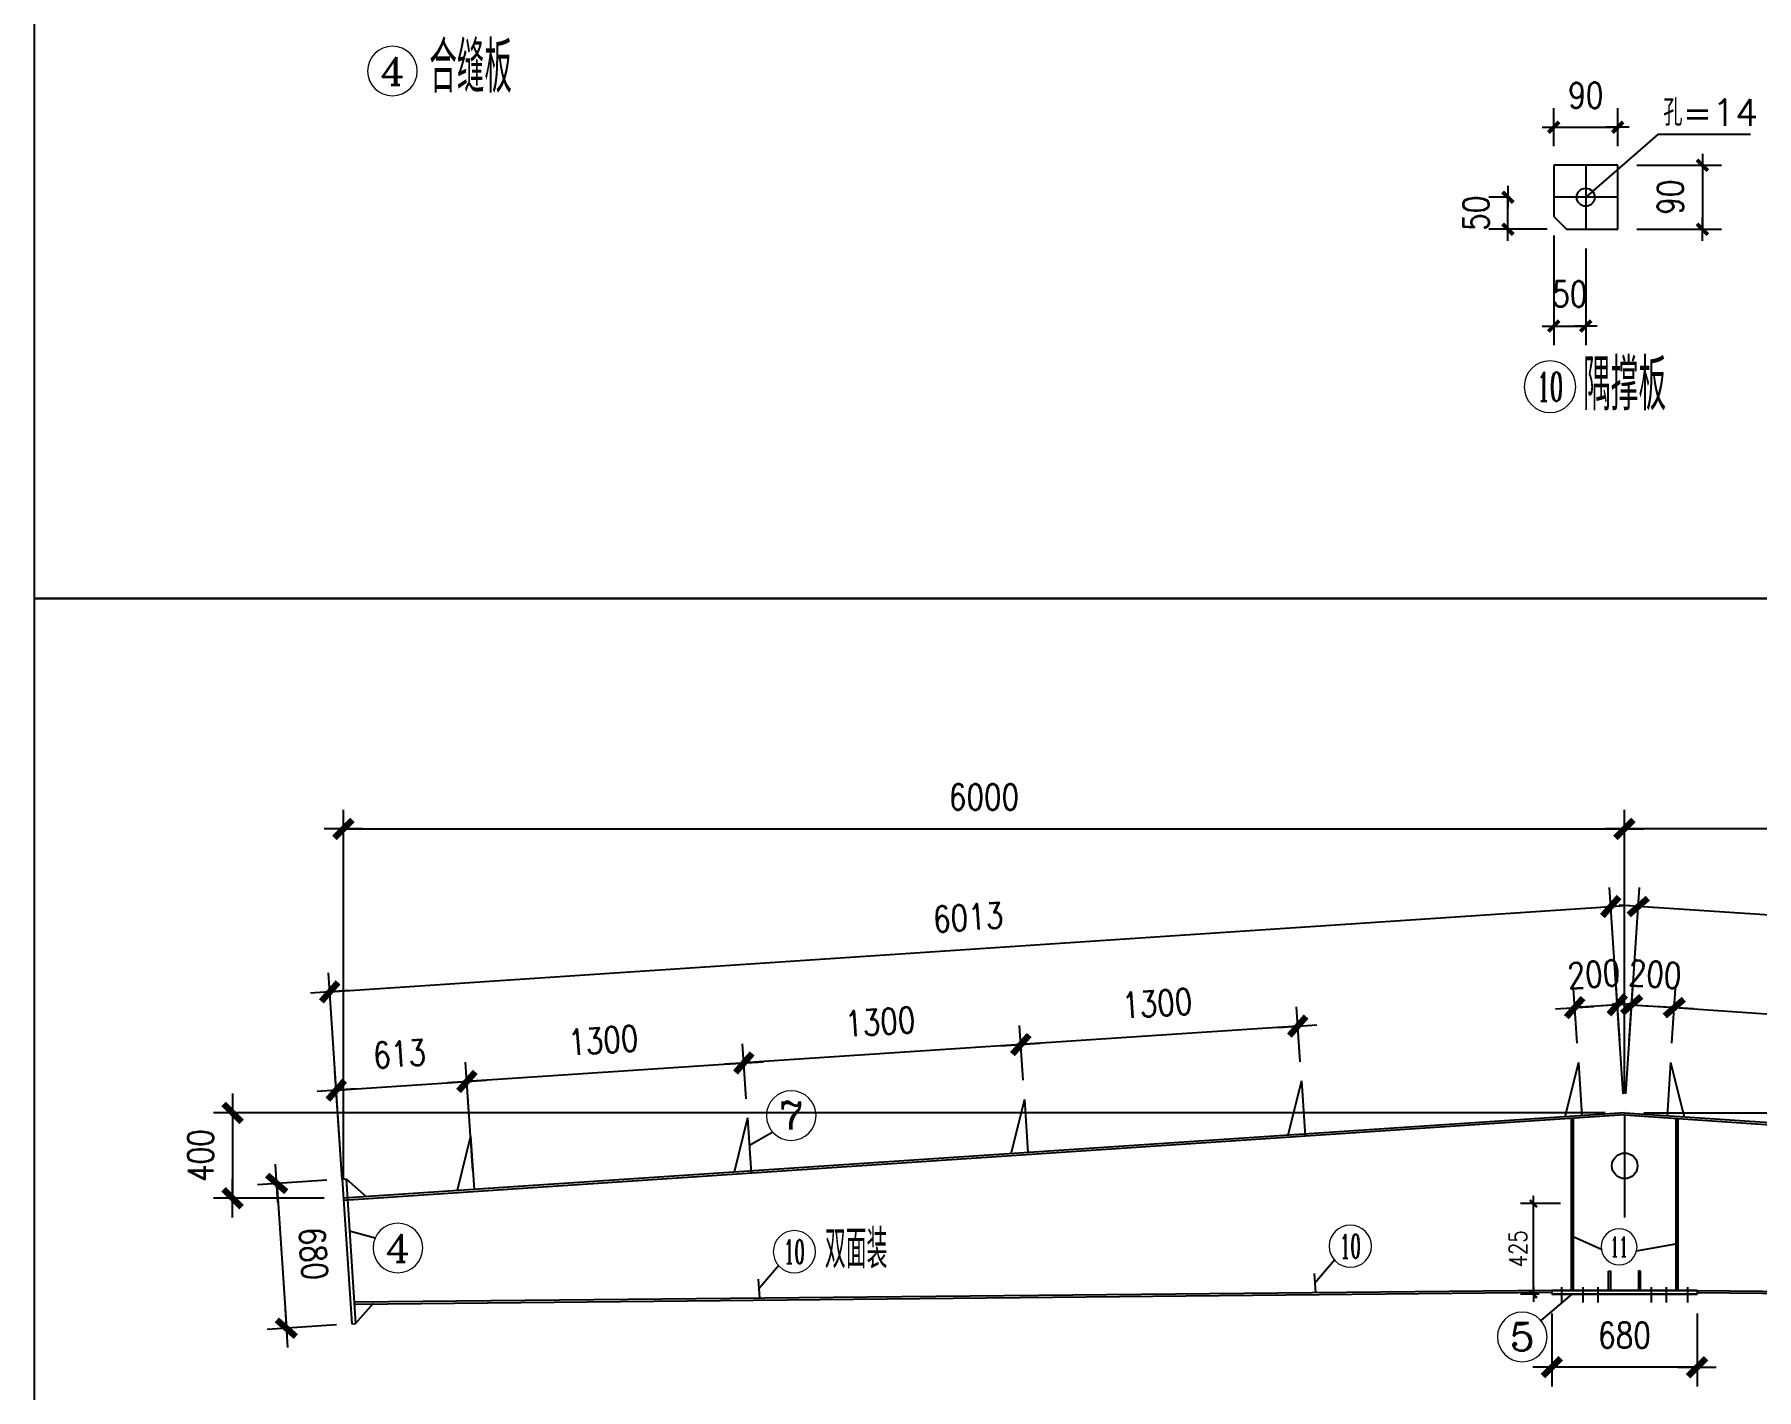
# Model space of a CAD drawing. Header units: millimetres. Extents: x 2451220 to 4527627, y -5186613 to -1639140.
# Drawn here: x 2500480 to 2508546, y -1801438 to -1795089 of the extents above; entities that cross this region are included whole.
import ezdxf
from ezdxf.enums import TextEntityAlignment as Align

# ---------------------------------------------------------------- set-up
doc = ezdxf.new("R2010")
doc.units = ezdxf.units.MM
doc.header["$LTSCALE"] = 1000
doc.header["$PDMODE"] = 34
doc.linetypes.add('CENTER', pattern=[50.8, 31.75, -6.35, 6.35, -6.35])
doc.layers.add('轴线层', color=1, linetype='CENTER', lineweight=15)
doc.layers.add('钢架', color=7, linetype='Continuous', lineweight=25)
doc.styles.add('COMPLEX', font='COMPLEX')
doc.styles.add('DIM_FONT', font='simplex.shx', dxfattribs={"width": 0.8, "bigfont": 'hztxt.shx'})
doc.styles.add('hz', font='gbenor.shx', dxfattribs={"width": 0.75, "height": 100, "bigfont": 'gbcbig.shx'})
doc.styles.get("Standard").update_dxf_attribs({"font": 'txt', "bigfont": 'gbcbig.shx'})
doc.dimstyles.get("Standard").update_dxf_attribs({"dimscale": 100, "dimtxt": 3.5, "dimasz": 1, "dimexe": 2.5, "dimexo": 3, "dimgap": 1.5, "dimtad": 1, "dimdec": 0, "dimzin": 0, "dimdsep": 46, "dimtxsty": 'Standard', "dimblk": 'ARCHTICK', "dimcen": 0.09, "dimadec": 0, "dimazin": 0, "dimtfac": 1, "dimtdec": 0, "dimtix": 1, "dimtmove": 2, "dimatfit": 3, "dimldrblk": 'ARCHTICK', "dimfxl": 1, "dimtolj": 1, "dimtzin": 0, "dimarcsym": 0})
doc.dimstyles.new('WGH(1)', dxfattribs={"dimscale": 1.2, "dimtxt": 100, "dimasz": 0.5, "dimexe": 75, "dimexo": 75, "dimgap": 75, "dimtad": 1, "dimdec": 0, "dimzin": 0, "dimdsep": 46, "dimtxsty": 'DIM_FONT', "dimblk1": '_DIMX', "dimblk2": '_DIMX', "dimsah": 1, "dimcen": 0.09, "dimclrd": 3, "dimclre": 3, "dimclrt": 7, "dimadec": 0, "dimazin": 0, "dimtfac": 1, "dimtdec": 0, "dimtix": 1, "dimtmove": 2, "dimatfit": 3, "dimldrblk": '_DIMX', "dimfxl": 1, "dimtolj": 1, "dimtzin": 0, "dimarcsym": 0})
doc.dimstyles.new('WGH(3)', dxfattribs={"dimscale": 1.2, "dimtxt": 100, "dimasz": 0.3, "dimexe": 75, "dimexo": 75, "dimgap": 75, "dimtad": 1, "dimdec": 0, "dimlfac": 0.333333, "dimzin": 0, "dimdsep": 46, "dimtxsty": 'DIM_FONT', "dimblk1": '_DIMX', "dimblk2": '_DIMX', "dimsah": 1, "dimcen": 0.09, "dimclrd": 3, "dimclre": 3, "dimclrt": 7, "dimazin": 0, "dimtfac": 1, "dimtdec": 0, "dimtix": 1, "dimtmove": 2, "dimatfit": 3, "dimldrblk": '_DIMX', "dimfxl": 1, "dimtolj": 1, "dimtzin": 0, "dimarcsym": 0})

# ---------------------------------------------------------------- blocks, each defined once
blk = doc.blocks.new('轴线标号')
at = {"lineweight": 13}
blk.add_circle((0, 0), 0.5, dxfattribs=at)
at = {"layer": '钢架', "lineweight": 13, "style": 'COMPLEX', "width": 1.041667}
blk.add_attdef('A', text='', height=0.56, dxfattribs=at).set_placement((-0.25, -0.28), (0.25, -0.28), align=Align.FIT)
blk = doc.blocks.new('_DIMX')
blk.add_line((-150, 0), (150, 0))
at = {"const_width": 50}
blk.add_lwpolyline([(-70, -70), (70, 70)], dxfattribs=at)
blk = doc.blocks.new('*D3050')
at = {"color": 3, "lineweight": -2}
for p, q in [((2507596, -1795611.6), (2507596, -1795433.7)), ((2507896, -1795611.6), (2507896, -1795433.7)), ((2507595.6, -1795523.7), (2507595.2, -1795523.7)), ((2507596, -1795523.7), (2507896, -1795523.7)), ((2507896.3, -1795523.7), (2507896.7, -1795523.7))]:
    blk.add_line(p, q, dxfattribs=at)
at = {"layer": 'Defpoints', "color": 0}
for p in [(2507896, -1795523.7), (2507596, -1795701.6), (2507896, -1795701.6)]:
    blk.add_point(p, dxfattribs=at)
at = {"color": 3, "lineweight": -2, "xscale": 0.36, "yscale": 0.36, "zscale": 0.36}
blk.add_blockref('_DIMX', (2507596, -1795523.7), dxfattribs=at)
at = {"color": 3, "lineweight": -2, "xscale": 0.36, "yscale": 0.36, "zscale": 0.36, "rotation": 180}
blk.add_blockref('_DIMX', (2507896, -1795523.7), dxfattribs=at)
at = {"color": 7, "insert": (2507746, -1795373.7), "char_height": 120, "attachment_point": 5, "style": 'DIM_FONT'}
blk.add_mtext('\\A1;90', dxfattribs=at)
blk = doc.blocks.new('*D3051')
at = {"color": 3, "lineweight": -2}
for p, q in [((2507986, -1795701.6), (2508382.6, -1795701.6)), ((2508292.6, -1795701.2), (2508292.6, -1795700.9)), ((2508292.6, -1795701.6), (2508292.6, -1796001.6)), ((2507986, -1796001.6), (2508382.6, -1796001.6)), ((2508292.6, -1796001.9), (2508292.6, -1796002.3))]:
    blk.add_line(p, q, dxfattribs=at)
at = {"layer": 'Defpoints', "color": 0}
for p in [(2507896, -1795701.6), (2507896, -1796001.6), (2508292.6, -1796001.6)]:
    blk.add_point(p, dxfattribs=at)
at = {"color": 3, "lineweight": -2, "xscale": 0.36, "yscale": 0.36, "zscale": 0.36}
for p, rotation in [((2508292.6, -1795701.6), 270), ((2508292.6, -1796001.6), 90)]:
    blk.add_blockref('_DIMX', p, dxfattribs=dict(at, rotation=rotation))
at = {"color": 7, "insert": (2508142.6, -1795851.6), "char_height": 120, "attachment_point": 5, "rotation": 90, "style": 'DIM_FONT'}
blk.add_mtext('\\A1;90', dxfattribs=at)
blk = doc.blocks.new('*D988')
at = {"color": 3, "lineweight": -2}
for p, q in [((2507389.8, -1795851.6), (2507291.5, -1795851.6)), ((2507381.5, -1795851.2), (2507381.5, -1795850.9)), ((2507381.5, -1796001.6), (2507381.5, -1795851.6)), ((2507566, -1796001.6), (2507291.5, -1796001.6)), ((2507381.5, -1796001.9), (2507381.5, -1796002.3))]:
    blk.add_line(p, q, dxfattribs=at)
at = {"layer": 'Defpoints', "color": 0}
for p in [(2507381.5, -1795851.6), (2507479.8, -1795851.6), (2507656, -1796001.6)]:
    blk.add_point(p, dxfattribs=at)
at = {"color": 3, "lineweight": -2, "xscale": 0.36, "yscale": 0.36, "zscale": 0.36}
for p, rotation in [((2507381.5, -1795851.6), 270), ((2507381.5, -1796001.6), 90)]:
    blk.add_blockref('_DIMX', p, dxfattribs=dict(at, rotation=rotation))
at = {"color": 7, "insert": (2507231.5, -1795926.6), "char_height": 120, "attachment_point": 5, "rotation": 90, "style": 'DIM_FONT'}
blk.add_mtext('\\A1;50', dxfattribs=at)
blk = doc.blocks.new('*D989')
at = {"color": 3, "lineweight": -2}
for p, q in [((2507596, -1796031.6), (2507596, -1796545.3)), ((2507746, -1796091.6), (2507746, -1796545.3)), ((2507595.6, -1796455.3), (2507595.2, -1796455.3)), ((2507596, -1796455.3), (2507746, -1796455.3)), ((2507746.3, -1796455.3), (2507746.7, -1796455.3))]:
    blk.add_line(p, q, dxfattribs=at)
at = {"layer": 'Defpoints', "color": 0}
for p in [(2507596, -1795941.6), (2507746, -1796001.6), (2507746, -1796455.3)]:
    blk.add_point(p, dxfattribs=at)
at = {"color": 3, "lineweight": -2, "xscale": 0.36, "yscale": 0.36, "zscale": 0.36}
blk.add_blockref('_DIMX', (2507596, -1796455.3), dxfattribs=at)
at = {"color": 3, "lineweight": -2, "xscale": 0.36, "yscale": 0.36, "zscale": 0.36, "rotation": 180}
blk.add_blockref('_DIMX', (2507746, -1796455.3), dxfattribs=at)
at = {"color": 7, "insert": (2507671, -1796305.3), "char_height": 120, "attachment_point": 5, "style": 'DIM_FONT'}
blk.add_mtext('\\A1;50', dxfattribs=at)
blk = doc.blocks.new('*D1006')
at = {"color": 3, "lineweight": -2}
for p, q in [((2507705.4, -1799816), (2507688.2, -1799559)), ((2507904.9, -1799802.7), (2507887.8, -1799545.7)), ((2507893.8, -1799635.5), (2507694.2, -1799648.8)), ((2507894.4, -1799635.5), (2507895, -1799635.4)), ((2507693.6, -1799648.9), (2507693, -1799648.9))]:
    blk.add_line(p, q, dxfattribs=at)
at = {"layer": 'Defpoints', "color": 0}
for p in [(2507694.2, -1799648.8), (2507711.3, -1799905.8), (2507910.9, -1799892.5)]:
    blk.add_point(p, dxfattribs=at)
at = {"color": 3, "lineweight": -2, "xscale": 0.6, "yscale": 0.6, "zscale": 0.6}
for p, rotation in [((2507694.2, -1799648.8), 3.814074834272617), ((2507893.8, -1799635.5), 183.8140748342726)]:
    blk.add_blockref('_DIMX', p, dxfattribs=dict(at, rotation=rotation))
at = {"color": 7, "insert": (2507784, -1799492.5), "char_height": 120, "attachment_point": 5, "rotation": 3.81407, "style": 'DIM_FONT'}
blk.add_mtext('\\A1;200', dxfattribs=at)
blk = doc.blocks.new('*D3093')
at = {"color": 3, "lineweight": -2}
for p, q in [((2506408.2, -1799902.5), (2506391.1, -1799645.5)), ((2505111.1, -1799988.9), (2505094, -1799732)), ((2506396.5, -1799735.3), (2505100.6, -1799821.7))]:
    blk.add_line(p, q, dxfattribs=at)
at = {"layer": 'Defpoints', "color": 0}
for p in [(2505100, -1799821.8), (2506414.2, -1799992.3), (2505117.1, -1800078.7)]:
    blk.add_point(p, dxfattribs=at)
at = {"color": 3, "lineweight": -2, "xscale": 0.6, "yscale": 0.6, "zscale": 0.6}
for p, rotation in [((2506397.1, -1799735.3), 3.814074823641809), ((2505100, -1799821.8), 183.8140748236418)]:
    blk.add_blockref('_DIMX', p, dxfattribs=dict(at, rotation=rotation))
at = {"color": 7, "insert": (2505738.6, -1799628.9), "char_height": 120, "attachment_point": 5, "rotation": 3.81407, "style": 'DIM_FONT'}
blk.add_mtext('\\A1;1300', dxfattribs=at)
blk = doc.blocks.new('*D3094')
at = {"color": 3, "lineweight": -2}
for p, q in [((2505111.1, -1799988.9), (2505094, -1799732)), ((2503814, -1800075.4), (2503796.9, -1799818.4)), ((2505099.4, -1799821.8), (2503803.4, -1799908.2))]:
    blk.add_line(p, q, dxfattribs=at)
at = {"layer": 'Defpoints', "color": 0}
for p in [(2503802.8, -1799908.2), (2505117.1, -1800078.7), (2503820, -1800165.2)]:
    blk.add_point(p, dxfattribs=at)
at = {"color": 3, "lineweight": -2, "xscale": 0.6, "yscale": 0.6, "zscale": 0.6}
for p, rotation in [((2505100, -1799821.8), 3.814074823641809), ((2503802.8, -1799908.2), 183.8140748236418)]:
    blk.add_blockref('_DIMX', p, dxfattribs=dict(at, rotation=rotation))
at = {"color": 7, "insert": (2504441.4, -1799715.3), "char_height": 120, "attachment_point": 5, "rotation": 3.81407, "style": 'DIM_FONT'}
blk.add_mtext('\\A1;1300', dxfattribs=at)
blk = doc.blocks.new('*D3095')
at = {"color": 3, "lineweight": -2}
for p, q in [((2503814, -1800075.4), (2503796.9, -1799818.4)), ((2502516.9, -1800161.9), (2502499.7, -1799904.9)), ((2503802.2, -1799908.3), (2502506.3, -1799994.7))]:
    blk.add_line(p, q, dxfattribs=at)
at = {"layer": 'Defpoints', "color": 0}
for p in [(2502505.7, -1799994.7), (2503820, -1800165.2), (2502522.9, -1800251.7)]:
    blk.add_point(p, dxfattribs=at)
at = {"color": 3, "lineweight": -2, "xscale": 0.6, "yscale": 0.6, "zscale": 0.6}
for p, rotation in [((2503802.8, -1799908.2), 3.814074823641809), ((2502505.7, -1799994.7), 183.8140748236418)]:
    blk.add_blockref('_DIMX', p, dxfattribs=dict(at, rotation=rotation))
at = {"color": 7, "insert": (2503144.3, -1799801.8), "char_height": 120, "attachment_point": 5, "rotation": 3.81407, "style": 'DIM_FONT'}
blk.add_mtext('\\A1;1300', dxfattribs=at)
blk = doc.blocks.new('*D3096')
at = {"color": 3, "lineweight": -2}
for p, q in [((2501921.5, -1800452.1), (2501887.8, -1799945.7)), ((2502533.5, -1800411.3), (2502499.7, -1799904.9)), ((2501894.4, -1800035.5), (2502505.1, -1799994.8))]:
    blk.add_line(p, q, dxfattribs=at)
at = {"layer": 'Defpoints', "color": 0}
for p in [(2502505.7, -1799994.7), (2502539.5, -1800501.1), (2501927.5, -1800541.9)]:
    blk.add_point(p, dxfattribs=at)
at = {"color": 3, "lineweight": -2, "xscale": 0.6, "yscale": 0.6, "zscale": 0.6}
for p, rotation in [((2502505.7, -1799994.7), 3.814074834249844), ((2501893.8, -1800035.5), 183.8140748342499)]:
    blk.add_blockref('_DIMX', p, dxfattribs=dict(at, rotation=rotation))
at = {"color": 7, "insert": (2502189.8, -1799865.4), "char_height": 120, "attachment_point": 5, "rotation": 3.81407, "style": 'DIM_FONT'}
blk.add_mtext('\\A1;613', dxfattribs=at)
blk = doc.blocks.new('*D3097')
at = {"color": 3, "lineweight": -2}
for p, q in [((2507921.5, -1800052.1), (2507857.1, -1799085.3)), ((2501863.7, -1799575), (2507862.5, -1799175.1)), ((2501921.5, -1800452.1), (2501857.1, -1799485.3))]:
    blk.add_line(p, q, dxfattribs=at)
at = {"layer": 'Defpoints', "color": 0}
for p in [(2507863.1, -1799175.1), (2507927.5, -1800141.9), (2501927.5, -1800541.9)]:
    blk.add_point(p, dxfattribs=at)
at = {"color": 3, "lineweight": -2, "xscale": 0.6, "yscale": 0.6, "zscale": 0.6}
for p, rotation in [((2507863.1, -1799175.1), 3.814074834285632), ((2501863.1, -1799575.1), 183.8140748342857)]:
    blk.add_blockref('_DIMX', p, dxfattribs=dict(at, rotation=rotation))
at = {"color": 7, "insert": (2504853.1, -1799225.4), "char_height": 120, "attachment_point": 5, "rotation": 3.81407, "style": 'DIM_FONT'}
blk.add_mtext('\\A1;6013', dxfattribs=at)
blk = doc.blocks.new('*D1007')
at = {"color": 3, "lineweight": -2}
for p, q in [((2501927.5, -1800451.9), (2501927.5, -1798721.6)), ((2507927.5, -1800051.9), (2507927.5, -1798721.6)), ((2501928.1, -1798811.6), (2507926.9, -1798811.6))]:
    blk.add_line(p, q, dxfattribs=at)
at = {"layer": 'Defpoints', "color": 0}
for p in [(2507927.5, -1798811.6), (2507927.5, -1800141.9), (2501927.5, -1800541.9)]:
    blk.add_point(p, dxfattribs=at)
at = {"color": 3, "lineweight": -2, "xscale": 0.6, "yscale": 0.6, "zscale": 0.6, "rotation": 180}
blk.add_blockref('_DIMX', (2501927.5, -1798811.6), dxfattribs=at)
at = {"color": 3, "lineweight": -2, "xscale": 0.6, "yscale": 0.6, "zscale": 0.6}
blk.add_blockref('_DIMX', (2507927.5, -1798811.6), dxfattribs=at)
at = {"color": 7, "insert": (2504927.5, -1798661.6), "char_height": 120, "attachment_point": 5, "style": 'DIM_FONT'}
blk.add_mtext('\\A1;6000', dxfattribs=at)
blk = doc.blocks.new('*D3098')
at = {"color": 3, "lineweight": -2}
for p, q in [((2501849.7, -1800456.9), (2501525, -1800478.6)), ((2501614.8, -1800473.2), (2501660, -1801150.5)), ((2501894.9, -1801135.4), (2501570.2, -1801157.1))]:
    blk.add_line(p, q, dxfattribs=at)
at = {"layer": 'Defpoints', "color": 0}
for p in [(2501939.5, -1800450.9), (2501660, -1801151.1), (2501984.7, -1801129.4)]:
    blk.add_point(p, dxfattribs=at)
at = {"color": 3, "lineweight": -2, "xscale": 0.6, "yscale": 0.6, "zscale": 0.6}
for p, rotation in [((2501614.8, -1800472.6), 93.81407483432686), ((2501660, -1801151.1), 273.8140748343268)]:
    blk.add_blockref('_DIMX', p, dxfattribs=dict(at, rotation=rotation))
at = {"color": 7, "insert": (2501787.1, -1800801.8), "char_height": 120, "attachment_point": 5, "rotation": 273.81407, "style": 'DIM_FONT'}
blk.add_mtext('\\A1;680', dxfattribs=at)
blk = doc.blocks.new('*D1008')
at = {"color": 3, "lineweight": -2}
for p, q in [((2507837.5, -1800141.9), (2501318.1, -1800141.9)), ((2501408.1, -1800141.3), (2501408.1, -1800140.7)), ((2501408.1, -1800141.9), (2501408.1, -1800541.9)), ((2501837.5, -1800541.9), (2501318.1, -1800541.9)), ((2501408.1, -1800542.5), (2501408.1, -1800543.1))]:
    blk.add_line(p, q, dxfattribs=at)
at = {"layer": 'Defpoints', "color": 0}
for p in [(2507927.5, -1800141.9), (2501408.1, -1800541.9), (2501927.5, -1800541.9)]:
    blk.add_point(p, dxfattribs=at)
at = {"color": 3, "lineweight": -2, "xscale": 0.6, "yscale": 0.6, "zscale": 0.6}
for p, rotation in [((2501408.1, -1800141.9), 270), ((2501408.1, -1800541.9), 90)]:
    blk.add_blockref('_DIMX', p, dxfattribs=dict(at, rotation=rotation))
at = {"color": 7, "insert": (2501258.1, -1800341.9), "char_height": 120, "attachment_point": 5, "rotation": 90, "style": 'DIM_FONT'}
blk.add_mtext('\\A1;400', dxfattribs=at)
blk = doc.blocks.new('*D1009')
at = {"color": 3, "lineweight": -2}
for p, q in [((2507950.1, -1799802.7), (2507967.3, -1799545.7)), ((2508149.7, -1799816), (2508166.8, -1799559)), ((2507960.7, -1799635.5), (2507960.1, -1799635.4)), ((2507961.3, -1799635.5), (2508160.8, -1799648.8)), ((2508161.4, -1799648.9), (2508162, -1799648.9))]:
    blk.add_line(p, q, dxfattribs=at)
at = {"layer": 'Defpoints', "color": 0}
for p in [(2508160.8, -1799648.8), (2507944.2, -1799892.5), (2508143.7, -1799905.8)]:
    blk.add_point(p, dxfattribs=at)
at = {"color": 3, "lineweight": -2, "xscale": 0.6, "yscale": 0.6, "zscale": 0.6}
for p, rotation in [((2507961.3, -1799635.5), 356.1859251657274), ((2508160.8, -1799648.8), 176.1859251657274)]:
    blk.add_blockref('_DIMX', p, dxfattribs=dict(at, rotation=rotation))
at = {"color": 7, "insert": (2508071, -1799492.5), "char_height": 120, "attachment_point": 5, "rotation": 356.18593, "style": 'DIM_FONT'}
blk.add_mtext('\\A1;200', dxfattribs=at)
blk = doc.blocks.new('*D3103')
at = {"color": 3, "lineweight": -2}
for p, q in [((2507933.5, -1800052.1), (2507998, -1799085.3)), ((2513991.4, -1799575), (2507992.6, -1799175.1)), ((2513933.5, -1800452.1), (2513998, -1799485.3))]:
    blk.add_line(p, q, dxfattribs=at)
at = {"layer": 'Defpoints', "color": 0}
for p in [(2507992, -1799175.1), (2507927.5, -1800141.9), (2513927.5, -1800541.9)]:
    blk.add_point(p, dxfattribs=at)
at = {"color": 3, "lineweight": -2, "xscale": 0.6, "yscale": 0.6, "zscale": 0.6}
for p, rotation in [((2507992, -1799175.1), 176.1859251657144), ((2513992, -1799575.1), 356.1859251657144)]:
    blk.add_blockref('_DIMX', p, dxfattribs=dict(at, rotation=rotation))
at = {"color": 7, "insert": (2511002, -1799225.4), "char_height": 120, "attachment_point": 5, "rotation": 356.18593, "style": 'DIM_FONT'}
blk.add_mtext('\\A1;6013', dxfattribs=at)
blk = doc.blocks.new('*D1010')
at = {"color": 3, "lineweight": -2}
for p, q in [((2507927.5, -1800051.9), (2507927.5, -1798721.6)), ((2513927.5, -1800451.9), (2513927.5, -1798721.6)), ((2513926.9, -1798811.6), (2507928.1, -1798811.6))]:
    blk.add_line(p, q, dxfattribs=at)
at = {"layer": 'Defpoints', "color": 0}
for p in [(2507927.5, -1798811.6), (2507927.5, -1800141.9), (2513927.5, -1800541.9)]:
    blk.add_point(p, dxfattribs=at)
at = {"color": 3, "lineweight": -2, "xscale": 0.6, "yscale": 0.6, "zscale": 0.6, "rotation": 180}
blk.add_blockref('_DIMX', (2507927.5, -1798811.6), dxfattribs=at)
at = {"color": 3, "lineweight": -2, "xscale": 0.6, "yscale": 0.6, "zscale": 0.6}
blk.add_blockref('_DIMX', (2513927.5, -1798811.6), dxfattribs=at)
at = {"color": 7, "insert": (2510927.5, -1798661.6), "char_height": 120, "attachment_point": 5, "style": 'DIM_FONT'}
blk.add_mtext('\\A1;6000', dxfattribs=at)
blk = doc.blocks.new('*D1011')
at = {"color": 3, "lineweight": -2}
for p, q in [((2508017.5, -1800141.9), (2514817.6, -1800141.9)), ((2514727.6, -1800141.3), (2514727.6, -1800140.7)), ((2514727.6, -1800141.9), (2514727.6, -1800541.9)), ((2514017.5, -1800541.9), (2514817.6, -1800541.9)), ((2514727.6, -1800542.5), (2514727.6, -1800543.1))]:
    blk.add_line(p, q, dxfattribs=at)
at = {"layer": 'Defpoints', "color": 0}
for p in [(2507927.5, -1800141.9), (2513927.5, -1800541.9), (2514727.6, -1800541.9)]:
    blk.add_point(p, dxfattribs=at)
at = {"color": 3, "lineweight": -2, "xscale": 0.6, "yscale": 0.6, "zscale": 0.6}
for p, rotation in [((2514727.6, -1800141.9), 270), ((2514727.6, -1800541.9), 90)]:
    blk.add_blockref('_DIMX', p, dxfattribs=dict(at, rotation=rotation))
at = {"color": 7, "insert": (2514577.6, -1800341.9), "char_height": 120, "attachment_point": 5, "rotation": 90, "style": 'DIM_FONT'}
blk.add_mtext('\\A1;400', dxfattribs=at)
blk = doc.blocks.new('*D1012')
at = {"color": 3, "lineweight": -2}
for p, q in [((2508149.7, -1799816), (2508166.8, -1799559)), ((2508161.4, -1799648.9), (2509457.4, -1799735.2)), ((2509446.8, -1799902.5), (2509464, -1799645.5))]:
    blk.add_line(p, q, dxfattribs=at)
at = {"layer": 'Defpoints', "color": 0}
for p in [(2509458, -1799735.3), (2508143.7, -1799905.8), (2509440.8, -1799992.3)]:
    blk.add_point(p, dxfattribs=at)
at = {"color": 3, "lineweight": -2, "xscale": 0.6, "yscale": 0.6, "zscale": 0.6}
for p, rotation in [((2508160.8, -1799648.8), 176.1859251657165), ((2509458, -1799735.3), 356.1859251657165)]:
    blk.add_blockref('_DIMX', p, dxfattribs=dict(at, rotation=rotation))
at = {"color": 7, "insert": (2508819.4, -1799542.4), "char_height": 120, "attachment_point": 5, "rotation": 356.18593, "style": 'DIM_FONT'}
blk.add_mtext('\\A1;1300', dxfattribs=at)
blk = doc.blocks.new('*D3105')
at = {"color": 3, "lineweight": -2}
for p, q in [((2507587.5, -1801081.9), (2507587.5, -1801423.6)), ((2508267.5, -1801081.9), (2508267.5, -1801423.6)), ((2508266.9, -1801333.6), (2507588.1, -1801333.6))]:
    blk.add_line(p, q, dxfattribs=at)
at = {"layer": 'Defpoints', "color": 0}
for p in [(2507587.5, -1800991.9), (2508267.5, -1800991.9), (2507587.5, -1801333.6)]:
    blk.add_point(p, dxfattribs=at)
at = {"color": 3, "lineweight": -2, "xscale": 0.6, "yscale": 0.6, "zscale": 0.6, "rotation": 180}
blk.add_blockref('_DIMX', (2507587.5, -1801333.6), dxfattribs=at)
at = {"color": 3, "lineweight": -2, "xscale": 0.6, "yscale": 0.6, "zscale": 0.6}
blk.add_blockref('_DIMX', (2508267.5, -1801333.6), dxfattribs=at)
at = {"color": 7, "insert": (2507927.5, -1801183.6), "char_height": 120, "attachment_point": 5, "style": 'DIM_FONT'}
blk.add_mtext('\\A1;680', dxfattribs=at)
blk = doc.blocks.new('*D3106')
at = {"color": 3, "lineweight": -2}
for p, q in [((2507627.5, -1800566.9), (2507440.8, -1800566.9)), ((2507500.8, -1800991.7), (2507500.8, -1800567.2)), ((2507527.5, -1800991.9), (2507440.8, -1800991.9))]:
    blk.add_line(p, q, dxfattribs=at)
at = {"layer": 'Defpoints', "color": 0}
for p in [(2507500.8, -1800566.9), (2507687.5, -1800566.9), (2507587.5, -1800991.9)]:
    blk.add_point(p, dxfattribs=at)
at = {"color": 3, "lineweight": -2, "xscale": 0.24, "yscale": 0.24, "zscale": 0.24}
for p, rotation in [((2507500.8, -1800566.9), 90), ((2507500.8, -1800991.9), 270)]:
    blk.add_blockref('_DIMX', p, dxfattribs=dict(at, rotation=rotation))
at = {"color": 7, "insert": (2507428.8, -1800779.4), "char_height": 84, "attachment_point": 5, "rotation": 90, "style": 'DIM_FONT'}
blk.add_mtext('\\A1;425', dxfattribs=at)

msp = doc.modelspace()

# ---------------------------------------------------------------- linework, layer by layer
for p, q in [((2508085, -1795555.8), (2507746, -1795851.6)), ((2507711.3, -1799905.8), (2507648.1, -1800160.5)), ((2507711.3, -1799905.8), (2507728, -1800155.2)), ((2508143.7, -1799905.8), (2508127.1, -1800155.2)), ((2508143.7, -1799905.8), (2508206.9, -1800160.5)), ((2506414.2, -1799992.3), (2506351, -1800247)), ((2506414.2, -1799992.3), (2506431.5, -1800251.7)), ((2505117.1, -1800078.7), (2505053.9, -1800333.5)), ((2505117.1, -1800078.7), (2505133.7, -1800328.2)), ((2507927.5, -1800141.9), (2501927.5, -1800541.9)), ((2507927.5, -1800151.9), (2501928.2, -1800551.9)), ((2503820, -1800165.2), (2503756.8, -1800420)), ((2503820, -1800165.2), (2503837.3, -1800424.6)), ((2507677.5, -1800168.6), (2507677.5, -1800973.9)), ((2507687.5, -1800167.9), (2507687.5, -1800973.9)), ((2507927.5, -1800141.9), (2513927.5, -1800541.9)), ((2507927.5, -1800151.9), (2513926.9, -1800551.9)), ((2507927.5, -1800151.9), (2507927.5, -1800631.9)), ((2508167.5, -1800167.9), (2508167.5, -1800973.9)), ((2508177.5, -1800168.6), (2508177.5, -1800973.9)), ((2502522.9, -1800251.7), (2502459.7, -1800506.4)), ((2502522.9, -1800251.7), (2502539.5, -1800501.1)), ((2503937.9, -1800231.7), (2503828.6, -1800294.9)), ((2501921.5, -1800452.1), (2501939.5, -1800450.9)), ((2501939.5, -1800450.9), (2501984.7, -1801129.4)), ((2501939.5, -1800450.9), (2502035.3, -1800534.7)), ((2501921.5, -1800452.1), (2501966.8, -1801130.6)), ((2502075.3, -1800729.7), (2501955.9, -1800697)), ((2507822.9, -1800784.2), (2507687.5, -1800723.3)), ((2507984.1, -1800787.8), (2508167.5, -1800754.9)), ((2506569.9, -1800832.8), (2506477.4, -1800939.9)), ((2503870.4, -1800920.8), (2503876.3, -1801010.8)), ((2503965.9, -1800858.7), (2503873.4, -1800965.8)), ((2506474.4, -1800895), (2506480.4, -1800984.9)), ((2507587.5, -1800973.9), (2501978.1, -1801029.6)), ((2507587.5, -1800983.9), (2501978.7, -1801039.6)), ((2507536.6, -1801115.5), (2507681.8, -1800991.9)), ((2508267.5, -1800973.9), (2513877, -1801029.6)), ((2508267.5, -1800983.9), (2513876.3, -1801039.6)), ((2501984.7, -1801129.4), (2502068.5, -1801033.6)), ((2501966.8, -1801130.6), (2501984.7, -1801129.4))]:
    msp.add_line(p, q)
at = {"color": 1}
for p, q in [((2508085, -1795555.8), (2508517.9, -1795555.8)), ((2507596, -1795701.6), (2507596, -1795941.6)), ((2507896, -1795701.6), (2507596, -1795701.6)), ((2507746, -1795701.6), (2507746, -1796001.6)), ((2507896, -1796001.6), (2507896, -1795701.6)), ((2507896, -1795851.6), (2507596, -1795851.6)), ((2507596, -1795941.6), (2507656, -1796001.6)), ((2507656, -1796001.6), (2507896, -1796001.6))]:
    msp.add_line(p, q, dxfattribs=at)
at = {"color": 2}
for p, q in [((2507587.5, -1800973.9), (2508267.5, -1800973.9)), ((2507587.5, -1800973.9), (2507587.5, -1800991.9)), ((2508267.5, -1800973.9), (2507587.5, -1800973.9)), ((2507587.5, -1800973.9), (2507587.5, -1800991.9)), ((2507587.5, -1800991.9), (2508267.5, -1800991.9)), ((2508267.5, -1800991.9), (2507587.5, -1800991.9)), ((2507632.5, -1800958.4), (2507632.5, -1801030.3)), ((2507732.5, -1800958.4), (2507732.5, -1801030.3)), ((2507802.5, -1800958.4), (2507802.5, -1801030.3)), ((2508052.5, -1800958.4), (2508052.5, -1801030.3)), ((2508122.5, -1800958.4), (2508122.5, -1801030.3)), ((2508222.5, -1800958.4), (2508222.5, -1801030.3)), ((2508267.5, -1800973.9), (2508267.5, -1800991.9)), ((2508267.5, -1800973.9), (2508267.5, -1800991.9))]:
    msp.add_line(p, q, dxfattribs=at)
for points in [[(2500480.2, -1785986.7), (2516847.2, -1785986.7), (2516847.2, -1797731), (2500480.2, -1797731)], [(2500480.2, -1797731), (2516847.2, -1797731), (2516847.2, -1809475.2), (2500480.2, -1809475.2)], [(2507852.5, -1800883.9), (2507862.5, -1800883.9), (2507862.5, -1800973.9), (2507852.5, -1800973.9)], [(2508002.5, -1800883.9), (2507992.5, -1800883.9), (2507992.5, -1800973.9), (2508002.5, -1800973.9)]]:
    msp.add_lwpolyline(points, close=True)
at = {"color": 1}
msp.add_circle((2507746, -1795851.6), 42, dxfattribs=at)
msp.add_circle((2507928.6, -1800390.1), 60)

# ---------------------------------------------------------------- block references
ref = msp.add_blockref('轴线标号', (2502157, -1795260.1), dxfattribs=dict(xscale=-232.4988107294776, yscale=232.4988107294776, zscale=232.4988107293054))
ref.add_attrib('A', '4', dxfattribs={"layer": '钢架', "lineweight": 13, "height": 130.2, "style": 'COMPLEX', "width": 1.171875}).set_placement((2502098.9, -1795325.2), (2502215.1, -1795325.2), align=Align.FIT)
ref = msp.add_blockref('轴线标号', (2507578.6, -1796739.4), dxfattribs=dict(xscale=-242.1862611761317, yscale=242.1862611761317, zscale=242.1862611763598))
ref.add_attrib('A', '10', dxfattribs={"layer": '钢架', "lineweight": 13, "height": 135.62, "style": 'COMPLEX', "width": 0.646552}).set_placement((2507518, -1796807.2), (2507639.1, -1796807.2), align=Align.FIT)
ref = msp.add_blockref('轴线标号', (2504024.8, -1800154.5), dxfattribs=dict(xscale=-232.4988107294776, yscale=232.4988107294776, zscale=232.4988107293054))
ref.add_attrib('A', '7', dxfattribs={"layer": '钢架', "lineweight": 13, "height": 130.2, "style": 'COMPLEX', "width": 1.339286}).set_placement((2503966.7, -1800219.6), (2504083, -1800219.6), align=Align.FIT)
ref = msp.add_blockref('轴线标号', (2502182.4, -1800775), dxfattribs=dict(xscale=-232.4988107294776, yscale=232.4988107294776, zscale=232.4988107293054))
ref.add_attrib('A', '4', dxfattribs={"layer": '钢架', "lineweight": 13, "height": 130.2, "style": 'COMPLEX', "width": 1.171875}).set_placement((2502124.2, -1800840.1), (2502240.5, -1800840.1), align=Align.FIT)
ref = msp.add_blockref('轴线标号', (2506643.4, -1800766.7), dxfattribs=dict(xscale=-197.6239891201258, yscale=197.6239891201258, zscale=197.6239891199096))
ref.add_attrib('A', '10', dxfattribs={"layer": '钢架', "lineweight": 13, "height": 110.67, "style": 'COMPLEX', "width": 0.646552}).set_placement((2506594, -1800822.1), (2506692.8, -1800822.1), align=Align.FIT)
ref = msp.add_blockref('轴线标号', (2507902.1, -1800769.6), dxfattribs=dict(xscale=-167.9803907517344, yscale=167.9803907522, zscale=167.9803907519232))
ref.add_attrib('A', '11', dxfattribs={"layer": '钢架', "lineweight": 13, "height": 94.07, "style": 'COMPLEX', "width": 0.78125}).set_placement((2507860.1, -1800816.6), (2507944.1, -1800816.6), align=Align.FIT)
ref = msp.add_blockref('轴线标号', (2504039.3, -1800792.6), dxfattribs=dict(xscale=-197.6239891201258, yscale=197.6239891201258, zscale=197.6239891199096))
ref.add_attrib('A', '10', dxfattribs={"layer": '钢架', "lineweight": 13, "height": 110.67, "style": 'COMPLEX', "width": 0.646552}).set_placement((2503989.9, -1800847.9), (2504088.7, -1800847.9), align=Align.FIT)
ref = msp.add_blockref('轴线标号', (2507448.8, -1801191.6), dxfattribs=dict(xscale=-232.4988107294776, yscale=232.4988107294776, zscale=232.4988107293054))
ref.add_attrib('A', '5', dxfattribs={"layer": '钢架', "lineweight": 13, "height": 130.2, "style": 'COMPLEX', "width": 1.339286}).set_placement((2507390.7, -1801256.7), (2507506.9, -1801256.7), align=Align.FIT)

# ---------------------------------------------------------------- texts
at = {"layer": '轴线层', "color": 4, "linetype": 'ByBlock', "insert": (2508109.3, -1795392), "char_height": 125, "attachment_point": 1}
msp.add_mtext_dynamic_manual_height_columns('孔=14', width=1506.743, gutter_width=12.5, heights=[336], dxfattribs=at)
at = {"layer": '钢架', "lineweight": 13, "attachment_point": 1, "style": 'hz'}
for s, insert, char_height, width in [('合缝板', (2502329.7, -1795122.9), 238.88, 978.981), ('隅撑板', (2507733.9, -1796609.7), 240, 1506.743), ('双面装', (2504182.3, -1800689.2), 180.99, 741.757)]:
    msp.add_mtext(s, dxfattribs=dict(at, insert=insert, char_height=char_height, width=width))

# ---------------------------------------------------------------- dimensions: what is measured, and where the dimension line sits
at = {"color": 1}
dim = msp.add_linear_dim(base=(2507896, -1795523.7), p1=(2507596, -1795701.6), p2=(2507896, -1795701.6), text='90', dimstyle='WGH(3)', dxfattribs=at)
dim.commit()
dim.dimension.update_dxf_attribs({"geometry": '*D3050', "text_midpoint": (2507746, -1795373.7)})
dim = msp.add_linear_dim(base=(2508292.6, -1796001.6), p1=(2507896, -1795701.6), p2=(2507896, -1796001.6), angle=90, text='90', dimstyle='WGH(3)', dxfattribs=at)
dim.commit()
dim.dimension.update_dxf_attribs({"geometry": '*D3051', "text_midpoint": (2508142.6, -1795851.6)})
dim = msp.add_linear_dim(base=(2507381.5, -1795851.6), p1=(2507656, -1796001.6), p2=(2507479.8, -1795851.6), angle=90, dimstyle='WGH(3)', dxfattribs=at)
dim.commit()
dim.dimension.update_dxf_attribs({"geometry": '*D988', "text_midpoint": (2507231.5, -1795926.6)})
dim = msp.add_linear_dim(base=(2507746, -1796455.3), p1=(2507596, -1795941.6), p2=(2507746, -1796001.6), dimstyle='WGH(3)', dxfattribs=at)
dim.commit()
dim.dimension.update_dxf_attribs({"geometry": '*D989', "text_midpoint": (2507671, -1796305.3)})
for base, p1, p2, picture, middle in [((2507927.5, -1798811.6), (2501927.5, -1800541.9), (2507927.5, -1800141.9), '*D1007', (2504927.5, -1798661.6)), ((2507587.5, -1801333.6), (2508267.5, -1800991.9), (2507587.5, -1800991.9), '*D3105', (2507927.5, -1801183.6))]:
    dim = msp.add_linear_dim(base=base, p1=p1, p2=p2, dimstyle='WGH(1)')
    dim.commit()
    dim.dimension.update_dxf_attribs({"geometry": picture, "text_midpoint": middle})
for base, p1, p2, angle, picture, middle in [((2507927.5, -1798811.6), (2513927.5, -1800541.9), (2507927.5, -1800141.9), 180, '*D1010', (2510927.5, -1798661.6)), ((2501408.1, -1800541.9), (2507927.5, -1800141.9), (2501927.5, -1800541.9), 90, '*D1008', (2501258.1, -1800341.9)), ((2514727.6, -1800541.9), (2507927.5, -1800141.9), (2513927.5, -1800541.9), 90, '*D1011', (2514577.6, -1800341.9))]:
    dim = msp.add_linear_dim(base=base, p1=p1, p2=p2, angle=angle, dimstyle='WGH(1)')
    dim.commit()
    dim.dimension.update_dxf_attribs({"geometry": picture, "text_midpoint": middle})
for p1, p2, distance, picture, middle in [((2501927.5, -1800541.9), (2507927.5, -1800141.9), 969, '*D3097', (2504853.1, -1799225.4)), ((2513927.5, -1800541.9), (2507927.5, -1800141.9), -969, '*D3103', (2511002, -1799225.4)), ((2508143.7, -1799905.8), (2509440.8, -1799992.3), 257.5, '*D1012', (2508819.4, -1799542.4)), ((2501927.5, -1800541.9), (2502539.5, -1800501.1), 507.5, '*D3096', (2502189.8, -1799865.4)), ((2501939.5, -1800450.9), (2501984.7, -1801129.4), -325.4, '*D3098', (2501787.1, -1800801.8))]:
    dim = msp.add_aligned_dim(p1=p1, p2=p2, distance=distance, dimstyle='WGH(1)')
    dim.commit()
    dim.dimension.update_dxf_attribs({"geometry": picture, "text_midpoint": middle})
for p1, p2, distance, picture, middle in [((2507910.9, -1799892.5), (2507711.3, -1799905.8), -257.5, '*D1006', (2507784, -1799492.5)), ((2507944.2, -1799892.5), (2508143.7, -1799905.8), 257.5, '*D1009', (2508071, -1799492.5))]:
    dim = msp.add_aligned_dim(p1=p1, p2=p2, distance=distance, dimstyle='Standard', override={"dimscale": 1.2, "dimtxt": 100, "dimasz": 0.5, "dimexe": 75, "dimexo": 75, "dimgap": 75, "dimtxsty": 'DIM_FONT', "dimblk1": '_DIMX', "dimblk2": '_DIMX', "dimsah": 1, "dimclrd": 3, "dimclre": 3, "dimclrt": 7, "dimldrblk": '_DIMX'})
    dim.commit()
    dim.dimension.update_dxf_attribs({"geometry": picture, "text_midpoint": middle})
for base, p1, p2, angle, override, picture, middle in [((2505100, -1799821.8), (2506414.2, -1799992.3), (2505117.1, -1800078.7), 3.81407, {"dimscale": 1.2, "dimtxt": 100, "dimasz": 0.5, "dimexe": 75, "dimexo": 75, "dimgap": 75, "dimtxsty": 'DIM_FONT', "dimblk1": '_DIMX', "dimblk2": '_DIMX', "dimsah": 1, "dimclrd": 3, "dimclre": 3, "dimclrt": 7, "dimldrblk": '_DIMX'}, '*D3093', (2505738.6, -1799628.9)), ((2503802.8, -1799908.2), (2505117.1, -1800078.7), (2503820, -1800165.2), 3.81407, {"dimscale": 1.2, "dimtxt": 100, "dimasz": 0.5, "dimexe": 75, "dimexo": 75, "dimgap": 75, "dimtxsty": 'DIM_FONT', "dimblk1": '_DIMX', "dimblk2": '_DIMX', "dimsah": 1, "dimclrd": 3, "dimclre": 3, "dimclrt": 7, "dimldrblk": '_DIMX'}, '*D3094', (2504441.4, -1799715.3)), ((2502505.7, -1799994.7), (2503820, -1800165.2), (2502522.9, -1800251.7), 3.81407, {"dimscale": 1.2, "dimtxt": 100, "dimasz": 0.5, "dimexe": 75, "dimexo": 75, "dimgap": 75, "dimtxsty": 'DIM_FONT', "dimblk1": '_DIMX', "dimblk2": '_DIMX', "dimsah": 1, "dimclrd": 3, "dimclre": 3, "dimclrt": 7, "dimldrblk": '_DIMX'}, '*D3095', (2503144.3, -1799801.8)), ((2507500.8, -1800566.9), (2507587.5, -1800991.9), (2507687.5, -1800566.9), 90, {"dimscale": 1.2, "dimtxt": 70, "dimasz": 0.2, "dimexe": 50, "dimexo": 50, "dimgap": 25, "dimtxsty": 'DIM_FONT', "dimblk1": '_DIMX', "dimblk2": '_DIMX', "dimsah": 1, "dimclrd": 3, "dimclre": 3, "dimclrt": 7, "dimldrblk": '_DIMX'}, '*D3106', (2507428.8, -1800779.4))]:
    dim = msp.add_linear_dim(base=base, p1=p1, p2=p2, angle=angle, dimstyle='Standard', override=override)
    dim.commit()
    dim.dimension.update_dxf_attribs({"geometry": picture, "text_midpoint": middle})

doc.saveas('drawing.dxf')
